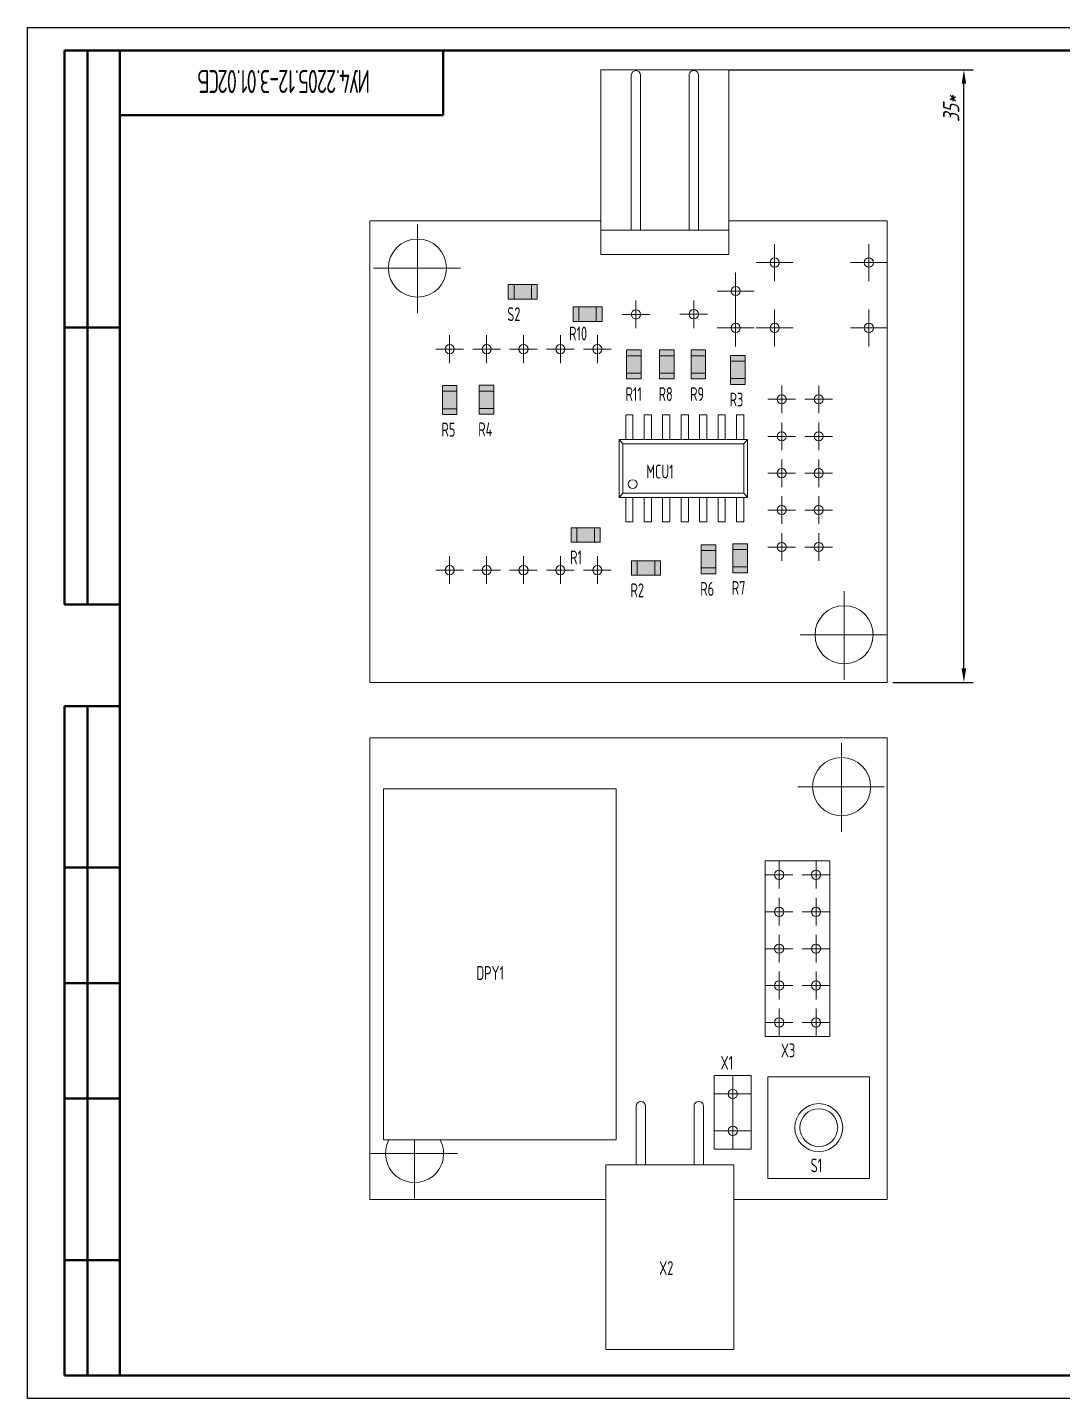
# Model space of a CAD drawing. Extents: x 2016 to 2756, y -1517 to 380.
# Drawn here: x 2172.5 to 2396.7, y -565 to -268 of the extents above; entities that cross this region are included whole.
import ezdxf

# ---------------------------------------------------------------- set-up
doc = ezdxf.new("R2010")
doc.units = 0
doc.header["$MEASUREMENT"] = 0
doc.linetypes.add('K5LT_BASIC', pattern=[0])
doc.layers.get('0').update_dxf_attribs({"color": 10, "linetype": 'CONTINUOUS', "lineweight": 15})
doc.layers.get('DEFPOINTS').update_dxf_attribs({"linetype": 'CONTINUOUS'})
doc.layers.add('KONTUR', color=7, linetype='CONTINUOUS')
doc.layers.add('Основная', color=7, linetype='CONTINUOUS', lineweight=40)
doc.layers.add('основная моя', color=9, linetype='CONTINUOUS', lineweight=15)
doc.styles.add('ЕСКД', font='eskd15.shx', dxfattribs={"width": 0.8, "height": 5})
doc.styles.add('стиль1', font='romans.shx', dxfattribs={"width": 0.75, "oblique": 15, "height": 3.5})
doc.dimstyles.new('ЕСКД', dxfattribs={"dimtxt": 3.5, "dimasz": 3, "dimexe": 2, "dimexo": 0, "dimgap": 1, "dimtad": 3, "dimjust": 1, "dimtoh": 1, "dimtxsty": 'стиль1', "dimcen": 0, "dimazin": 2, "dimtfac": 1, "dimtmove": 1, "dimatfit": 3, "dimfxl": 1, "dimarcsym": 0})

# ---------------------------------------------------------------- blocks, each defined once
blk = doc.blocks.new('*D23')
at = {"layer": 'DEFPOINTS', "color": 0, "lineweight": 0, "transparency": 16777216}
for p in [(2324.44, -277.17), (2359.98, -409.82), (2375.34, -409.82)]:
    blk.add_point(p, dxfattribs=at)
at = {"layer": 'основная моя', "color": 0, "lineweight": -2, "transparency": 16777216}
for p, q in [((2324.44, -277.17), (2377.34, -277.17)), ((2375.34, -406.82), (2375.34, -280.17)), ((2359.98, -409.82), (2377.34, -409.82))]:
    blk.add_line(p, q, dxfattribs=at)
at = {"layer": 'основная моя', "color": 0, "lineweight": 0, "transparency": 16777216}
for points in [[(2374.84, -280.17), (2375.84, -280.17), (2375.34, -277.17)], [(2374.84, -406.82), (2375.84, -406.82), (2375.34, -409.82)]]:
    blk.add_solid(points, dxfattribs=at)
at = {"layer": 'основная моя', "color": 0, "transparency": 16777216, "insert": (2372.59, -285.61), "char_height": 3.5, "attachment_point": 5, "rotation": 90, "style": 'стиль1'}
blk.add_mtext('35*', dxfattribs=at)

msp = doc.modelspace()

# ---------------------------------------------------------------- hatches: boundary and pattern name
at = {"layer": 'основная моя'}
h = msp.add_hatch(color=256, dxfattribs=at)
h.dxf.hatch_style = 1
h.set_gradient(color1=(255, 255, 255), tint=1)
h.paths.add_polyline_path([(2276.67103, -323.64946), (2276.67103, -326.78946), (2282.95103, -326.78946), (2282.95103, -323.64946)])
h = msp.add_hatch(color=256, dxfattribs=at)
h.dxf.hatch_style = 1
h.set_gradient(color1=(255, 255, 255), tint=1)
h.paths.add_polyline_path([(2290.71347, -328.49593), (2290.71347, -331.63593), (2296.99347, -331.63593), (2296.99347, -328.49593)])
h = msp.add_hatch(color=256, dxfattribs=at)
h.dxf.hatch_style = 1
h.set_gradient(color1=(255, 255, 255), tint=1)
h.paths.add_polyline_path([(2305.42173, -337.8184), (2302.28173, -337.8184), (2302.28173, -344.0984), (2305.42173, -344.0984)])
h = msp.add_hatch(color=256, dxfattribs=at)
h.dxf.hatch_style = 1
h.set_gradient(color1=(255, 255, 255), tint=1)
h.paths.add_polyline_path([(2312.59192, -337.8184), (2309.45192, -337.8184), (2309.45192, -344.0984), (2312.59192, -344.0984)])
h = msp.add_hatch(color=256, dxfattribs=at)
h.dxf.hatch_style = 1
h.set_gradient(color1=(255, 255, 255), tint=1)
h.paths.add_polyline_path([(2319.40948, -337.8184), (2316.26948, -337.8184), (2316.26948, -344.0984), (2319.40948, -344.0984)])
h = msp.add_hatch(color=256, dxfattribs=at)
h.dxf.hatch_style = 1
h.set_gradient(color1=(255, 255, 255), tint=1)
h.paths.add_polyline_path([(2327.96904, -339.00231), (2324.82904, -339.00231), (2324.82904, -345.28231), (2327.96904, -345.28231)])
h = msp.add_hatch(color=256, dxfattribs=at)
h.dxf.hatch_style = 1
h.set_gradient(color1=(255, 255, 255), tint=1)
h.paths.add_polyline_path([(2265.5624, -345.52684), (2262.4224, -345.52684), (2262.4224, -351.80684), (2265.5624, -351.80684)])
h = msp.add_hatch(color=256, dxfattribs=at)
h.dxf.hatch_style = 1
h.set_gradient(color1=(255, 255, 255), tint=1)
h.paths.add_polyline_path([(2273.52954, -345.46463), (2270.38954, -345.46463), (2270.38954, -351.74463), (2273.52954, -351.74463)])
h = msp.add_hatch(color=256, dxfattribs=at)
h.dxf.hatch_style = 1
h.set_gradient(color1=(255, 255, 255), tint=1)
h.paths.add_polyline_path([(2290.28791, -376.33804), (2290.28791, -379.47804), (2296.56791, -379.47804), (2296.56791, -376.33804)])
h = msp.add_hatch(color=256, dxfattribs=at)
h.dxf.hatch_style = 1
h.set_gradient(color1=(255, 255, 255), tint=1)
h.paths.add_polyline_path([(2321.60542, -380.02199), (2318.46542, -380.02199), (2318.46542, -386.30199), (2321.60542, -386.30199)])
h = msp.add_hatch(color=256, dxfattribs=at)
h.dxf.hatch_style = 1
h.set_gradient(color1=(255, 255, 255), tint=1)
h.paths.add_polyline_path([(2328.44013, -379.81049), (2325.30013, -379.81049), (2325.30013, -386.09049), (2328.44013, -386.09049)])
h = msp.add_hatch(color=256, dxfattribs=at)
h.dxf.hatch_style = 1
h.set_gradient(color1=(255, 255, 255), tint=1)
h.paths.add_polyline_path([(2303.35798, -383.46891), (2303.35798, -386.60891), (2309.63798, -386.60891), (2309.63798, -383.46891)])

# ---------------------------------------------------------------- linework, layer by layer
for p, q in [((2334.35271, -314.89727), (2334.35271, -322.89727)), ((2354.74755, -314.91142), (2354.74755, -322.91142)), ((2338.35271, -318.89727), (2330.35271, -318.89727)), ((2358.74755, -318.91142), (2350.74755, -318.91142)), ((2325.90726, -321.06147), (2325.90726, -329.06147)), ((2329.90726, -325.06147), (2321.90726, -325.06147)), ((2304.31261, -327.12422), (2304.31261, -333.12422)), ((2316.83881, -327.07999), (2316.83881, -333.07999)), ((2325.91224, -329.04371), (2325.91224, -337.04371)), ((2334.35271, -329.04371), (2334.35271, -337.04371)), ((2354.74755, -329.04371), (2354.74755, -337.04371)), ((2307.31261, -330.12422), (2301.31261, -330.12422)), ((2319.83881, -330.07999), (2313.83881, -330.07999)), ((2263.96757, -334.64886), (2263.96757, -340.64886)), ((2271.9842, -334.64886), (2271.9842, -340.64886)), ((2279.95546, -334.64886), (2279.95546, -340.64886)), ((2287.94389, -334.64886), (2287.94389, -340.64886)), ((2295.96863, -334.64886), (2295.96863, -340.64886)), ((2329.91224, -333.04371), (2321.91224, -333.04371)), ((2338.35271, -333.04371), (2330.35271, -333.04371)), ((2358.74755, -333.04371), (2350.74755, -333.04371)), ((2266.96757, -337.64886), (2260.96757, -337.64886)), ((2274.9842, -337.64886), (2268.9842, -337.64886)), ((2282.95546, -337.64886), (2276.95546, -337.64886)), ((2290.94389, -337.64886), (2284.94389, -337.64886)), ((2298.96863, -337.64886), (2292.96863, -337.64886)), ((2335.88941, -345.51516), (2335.88941, -351.51516)), ((2343.89721, -345.51516), (2343.89721, -351.51516)), ((2332.88941, -348.51516), (2338.88941, -348.51516)), ((2340.89721, -348.51516), (2346.89721, -348.51516)), ((2335.88941, -353.53991), (2335.88941, -359.53991)), ((2343.89721, -353.53991), (2343.89721, -359.53991)), ((2332.88941, -356.53991), (2338.88941, -356.53991)), ((2340.89721, -356.53991), (2346.89721, -356.53991)), ((2335.88941, -361.52833), (2335.88941, -367.52833)), ((2343.89721, -361.52833), (2343.89721, -367.52833)), ((2332.88941, -364.52833), (2338.88941, -364.52833)), ((2340.89721, -364.52833), (2346.89721, -364.52833)), ((2335.88941, -369.49959), (2335.88941, -375.49959)), ((2343.89721, -369.49959), (2343.89721, -375.49959)), ((2332.88941, -372.49959), (2338.88941, -372.49959)), ((2340.89721, -372.49959), (2346.89721, -372.49959)), ((2335.88941, -377.51622), (2335.88941, -383.51622)), ((2343.89721, -377.51622), (2343.89721, -383.51622)), ((2263.96757, -382.51504), (2263.96757, -388.51504)), ((2271.9842, -382.51504), (2271.9842, -388.51504)), ((2279.95546, -382.51504), (2279.95546, -388.51504)), ((2287.94389, -382.51504), (2287.94389, -388.51504)), ((2295.96863, -382.51504), (2295.96863, -388.51504)), ((2332.88941, -380.51622), (2338.88941, -380.51622)), ((2340.89721, -380.51622), (2346.89721, -380.51622)), ((2266.96757, -385.51504), (2260.96757, -385.51504)), ((2274.9842, -385.51504), (2268.9842, -385.51504)), ((2282.95546, -385.51504), (2276.95546, -385.51504)), ((2290.94389, -385.51504), (2284.94389, -385.51504)), ((2298.96863, -385.51504), (2292.96863, -385.51504)), ((2335.31484, -448.50053), (2335.31484, -454.50053)), ((2343.32264, -448.50053), (2343.32264, -454.50053)), ((2332.31484, -451.50053), (2338.31484, -451.50053)), ((2340.32264, -451.50053), (2346.32264, -451.50053)), ((2335.31484, -456.52528), (2335.31484, -462.52528)), ((2343.32264, -456.52528), (2343.32264, -462.52528)), ((2332.31484, -459.52528), (2338.31484, -459.52528)), ((2340.32264, -459.52528), (2346.32264, -459.52528)), ((2335.31484, -464.5137), (2335.31484, -470.5137)), ((2343.32264, -464.5137), (2343.32264, -470.5137)), ((2332.31484, -467.5137), (2338.31484, -467.5137)), ((2340.32264, -467.5137), (2346.32264, -467.5137)), ((2335.31484, -472.48496), (2335.31484, -478.48496)), ((2343.32264, -472.48496), (2343.32264, -478.48496)), ((2332.31484, -475.48496), (2338.31484, -475.48496)), ((2340.32264, -475.48496), (2346.32264, -475.48496)), ((2335.31484, -480.50159), (2335.31484, -486.50159)), ((2343.32264, -480.50159), (2343.32264, -486.50159)), ((2332.31484, -483.50159), (2338.31484, -483.50159)), ((2340.32264, -483.50159), (2346.32264, -483.50159)), ((2325.2783, -494.97062), (2325.2783, -502.97062)), ((2329.2783, -498.97062), (2321.2783, -498.97062)), ((2325.28327, -502.95286), (2325.28327, -510.95286)), ((2329.28327, -506.95286), (2321.28327, -506.95286))]:
    msp.add_line(p, q)
at = {"layer": 'KONTUR'}
for p, q in [((2172.53772, -564.96073), (2172.53772, -267.96073)), ((2172.53772, -267.96073), (2592.53772, -267.96073)), ((2592.53772, -564.96073), (2172.53772, -564.96073))]:
    msp.add_line(p, q, dxfattribs=at)
at = {"layer": 'Основная'}
for p, q in [((2180.53772, -272.96073), (2180.53772, -392.96073)), ((2587.53772, -272.96073), (2180.53772, -272.96073)), ((2185.53772, -392.96073), (2185.53772, -272.96073)), ((2192.53772, -519.96073), (2192.53772, -272.96073)), ((2262.53772, -286.96073), (2262.53772, -272.96073)), ((2262.53772, -286.96073), (2192.53772, -286.96073)), ((2192.53772, -332.96073), (2180.53772, -332.96073)), ((2180.53772, -392.96073), (2192.53772, -392.96073)), ((2180.53772, -559.96073), (2180.53772, -414.96073)), ((2180.53772, -414.96073), (2192.53772, -414.96073)), ((2185.53772, -559.96073), (2185.53772, -414.96073)), ((2192.53772, -449.96073), (2180.53772, -449.96073)), ((2192.53772, -474.96073), (2180.53772, -474.96073)), ((2192.53772, -499.96073), (2180.53772, -499.96073)), ((2192.53772, -559.96073), (2192.53772, -519.96073)), ((2192.53772, -534.96073), (2180.53772, -534.96073)), ((2587.53772, -559.96073), (2180.53772, -559.96073))]:
    msp.add_line(p, q, dxfattribs=at)
at = {"layer": 'основная моя'}
for p, q in [((2303.31261, -311.91124), (2303.31261, -278.32289)), ((2305.31261, -311.91124), (2305.31261, -278.32289)), ((2315.83979, -311.91124), (2315.83979, -278.32289)), ((2317.83881, -311.91124), (2317.83881, -278.27866)), ((2257.00444, -310.6515), (2257.00444, -329.85875)), ((2247.51397, -320.09455), (2266.32565, -320.09455)), ((2277.92703, -326.78946), (2277.92703, -323.64946)), ((2281.69503, -326.78946), (2281.69503, -323.64946)), ((2291.96947, -331.63593), (2291.96947, -328.49593)), ((2295.73747, -331.63593), (2295.73747, -328.49593)), ((2302.28173, -339.0744), (2305.42173, -339.0744)), ((2309.45192, -339.0744), (2312.59192, -339.0744)), ((2316.26948, -339.0744), (2319.40948, -339.0744)), ((2324.82904, -340.25831), (2327.96904, -340.25831)), ((2302.28173, -342.8424), (2305.42173, -342.8424)), ((2309.45192, -342.8424), (2312.59192, -342.8424)), ((2316.26948, -342.8424), (2319.40948, -342.8424)), ((2324.82904, -344.02631), (2327.96904, -344.02631)), ((2262.4224, -346.78284), (2265.5624, -346.78284)), ((2270.38954, -346.72063), (2273.52954, -346.72063)), ((2262.4224, -350.55084), (2265.5624, -350.55084)), ((2270.38954, -350.48863), (2273.52954, -350.48863)), ((2291.54391, -379.47804), (2291.54391, -376.33804)), ((2295.31191, -379.47804), (2295.31191, -376.33804)), ((2318.46542, -381.27799), (2321.60542, -381.27799)), ((2325.30013, -381.06649), (2328.44013, -381.06649)), ((2304.61398, -386.60891), (2304.61398, -383.46891)), ((2308.38198, -386.60891), (2308.38198, -383.46891)), ((2318.46542, -385.04599), (2321.60542, -385.04599)), ((2325.30013, -384.83449), (2328.44013, -384.83449)), ((2349.40394, -390.07185), (2349.40394, -409.2791)), ((2339.91347, -399.5149), (2358.72515, -399.5149)), ((2339.91347, -399.5149), (2358.72515, -399.5149)), ((2348.84654, -422.99162), (2348.84654, -442.19887)), ((2339.35606, -432.43466), (2358.16775, -432.43466)), ((2339.35606, -432.43466), (2358.16775, -432.43466)), ((2304.38754, -514.35282), (2304.38754, -501.61685)), ((2306.38754, -514.35282), (2306.38754, -501.61685)), ((2316.91471, -514.35282), (2316.91471, -501.61685)), ((2318.91373, -514.35282), (2318.91373, -501.57262)), ((2256.37569, -508.907), (2256.37569, -521.64434)), ((2246.88521, -511.88014), (2265.69689, -511.88014)), ((2246.88521, -511.88014), (2265.69689, -511.88014))]:
    msp.add_line(p, q, dxfattribs=at)
at = {"layer": 'основная моя', "color": 5, "linetype": 'K5LT_BASIC'}
for p, q in [((2302.88278, -351.8972), (2302.09538, -351.8972)), ((2302.09538, -357.18852), (2302.09538, -351.8972)), ((2302.88278, -351.8972), (2303.67018, -351.8972)), ((2303.67018, -357.18852), (2303.67018, -351.8972)), ((2306.88277, -351.8972), (2306.09537, -351.8972)), ((2306.09537, -357.18852), (2306.09537, -351.8972)), ((2306.88277, -351.8972), (2307.67017, -351.8972)), ((2307.67017, -357.18852), (2307.67017, -351.8972)), ((2310.88277, -351.8972), (2310.09537, -351.8972)), ((2310.09537, -357.18852), (2310.09537, -351.8972)), ((2310.88277, -351.8972), (2311.67017, -351.8972)), ((2311.67017, -357.18852), (2311.67017, -351.8972)), ((2314.88276, -351.8972), (2314.09536, -351.8972)), ((2314.09536, -357.18852), (2314.09536, -351.8972)), ((2314.25284, -351.8972), (2315.04024, -351.8972)), ((2314.88276, -351.8972), (2315.67016, -351.8972)), ((2315.67016, -357.18852), (2315.67016, -351.8972)), ((2318.88275, -351.8972), (2318.09535, -351.8972)), ((2318.09535, -357.18852), (2318.09535, -351.8972)), ((2318.88275, -351.8972), (2319.67015, -351.8972)), ((2319.67015, -357.18852), (2319.67015, -351.8972)), ((2322.88274, -351.8972), (2322.09534, -351.8972)), ((2322.09534, -357.18852), (2322.09534, -351.8972)), ((2322.88274, -351.8972), (2323.67014, -351.8972)), ((2323.67014, -357.18852), (2323.67014, -351.8972)), ((2326.88273, -351.8972), (2326.09533, -351.8972)), ((2326.09533, -357.18852), (2326.09533, -351.8972)), ((2326.25281, -351.8972), (2327.04021, -351.8972)), ((2326.88273, -351.8972), (2327.67013, -351.8972)), ((2327.67013, -357.18852), (2327.67013, -351.8972)), ((2328.44179, -357.18852), (2300.69381, -357.18852)), ((2300.69381, -357.18852), (2300.69381, -369.78692)), ((2300.69381, -357.18852), (2301.48121, -358.1334)), ((2301.48121, -358.1334), (2301.48121, -368.84204)), ((2301.48121, -358.1334), (2327.65439, -358.1334)), ((2327.65439, -358.1334), (2328.44179, -357.18852)), ((2327.65439, -368.84204), (2327.65439, -358.1334)), ((2328.44179, -369.78692), (2328.44179, -357.18852)), ((2300.69381, -369.78692), (2301.48121, -368.84204)), ((2300.69381, -369.78692), (2328.44179, -369.78692)), ((2301.48121, -368.84204), (2327.65439, -368.84204)), ((2302.09538, -369.78692), (2302.09538, -375.07825)), ((2303.67018, -369.78692), (2303.67018, -375.07825)), ((2306.09537, -369.78692), (2306.09537, -375.07825)), ((2307.67017, -369.78692), (2307.67017, -375.07825)), ((2310.09537, -369.78692), (2310.09537, -375.07825)), ((2311.67017, -369.78692), (2311.67017, -375.07825)), ((2314.09536, -369.78692), (2314.09536, -375.07825)), ((2315.67016, -369.78692), (2315.67016, -375.07825)), ((2318.09535, -369.78692), (2318.09535, -375.07825)), ((2319.67015, -369.78692), (2319.67015, -375.07825)), ((2322.09534, -369.78692), (2322.09534, -375.07825)), ((2323.67014, -369.78692), (2323.67014, -375.07825)), ((2326.09533, -369.78692), (2326.09533, -375.07825)), ((2327.65439, -368.84204), (2328.44179, -369.78692)), ((2327.67013, -369.78692), (2327.67013, -375.07825)), ((2302.88278, -375.07825), (2302.09538, -375.07825)), ((2302.88278, -375.07825), (2303.67018, -375.07825)), ((2306.88277, -375.07825), (2306.09537, -375.07825)), ((2306.88277, -375.07825), (2307.67017, -375.07825)), ((2310.88277, -375.07825), (2310.09537, -375.07825)), ((2310.88277, -375.07825), (2311.67017, -375.07825)), ((2314.88276, -375.07825), (2314.09536, -375.07825)), ((2314.25284, -375.07825), (2315.04024, -375.07825)), ((2314.88276, -375.07825), (2315.67016, -375.07825)), ((2318.88275, -375.07825), (2318.09535, -375.07825)), ((2318.88275, -375.07825), (2319.67015, -375.07825)), ((2322.88274, -375.07825), (2322.09534, -375.07825)), ((2322.88274, -375.07825), (2323.67014, -375.07825)), ((2326.88273, -375.07825), (2326.09533, -375.07825)), ((2326.25281, -375.07825), (2327.04021, -375.07825)), ((2326.88273, -375.07825), (2327.67013, -375.07825))]:
    msp.add_line(p, q, dxfattribs=at)
at = {"layer": 'основная моя'}
for points in [[(2296.71444, -317.16901), (2324.43698, -317.16901), (2324.43698, -277.16901), (2296.71444, -277.16901)], [(2296.71444, -317.16901), (2324.43698, -317.16901), (2324.43698, -311.91124), (2296.71444, -311.91124)], [(2296.71444, -317.16901), (2324.43698, -317.16901), (2324.43698, -317.16901), (2296.71444, -317.16901)], [(2282.95103, -326.78946), (2282.95103, -323.64946), (2276.67103, -323.64946), (2276.67103, -326.78946)], [(2296.99347, -331.63593), (2296.99347, -328.49593), (2290.71347, -328.49593), (2290.71347, -331.63593)], [(2302.28173, -344.0984), (2305.42173, -344.0984), (2305.42173, -337.8184), (2302.28173, -337.8184)], [(2309.45192, -344.0984), (2312.59192, -344.0984), (2312.59192, -337.8184), (2309.45192, -337.8184)], [(2316.26948, -344.0984), (2319.40948, -344.0984), (2319.40948, -337.8184), (2316.26948, -337.8184)], [(2324.82904, -345.28231), (2327.96904, -345.28231), (2327.96904, -339.00231), (2324.82904, -339.00231)], [(2262.4224, -351.80684), (2265.5624, -351.80684), (2265.5624, -345.52684), (2262.4224, -345.52684)], [(2270.38954, -351.74463), (2273.52954, -351.74463), (2273.52954, -345.46463), (2270.38954, -345.46463)], [(2296.56791, -379.47804), (2296.56791, -376.33804), (2290.28791, -376.33804), (2290.28791, -379.47804)], [(2318.46542, -386.30199), (2321.60542, -386.30199), (2321.60542, -380.02199), (2318.46542, -380.02199)], [(2325.30013, -386.09049), (2328.44013, -386.09049), (2328.44013, -379.81049), (2325.30013, -379.81049)], [(2309.63798, -386.60891), (2309.63798, -383.46891), (2303.35798, -383.46891), (2303.35798, -386.60891)], [(2249.63168, -508.907), (2300.03168, -508.907), (2300.03168, -432.907), (2249.63168, -432.907)], [(2332.31484, -448.50053), (2346.32264, -448.50053), (2346.32264, -486.50159), (2332.31484, -486.50159)], [(2321.2783, -494.97062), (2329.28327, -494.97062), (2329.28327, -510.95286), (2321.2783, -510.95286)], [(2332.91044, -517.27129), (2354.91044, -517.27129), (2354.91044, -495.27129), (2332.91044, -495.27129)], [(2297.78936, -514.35282), (2325.51191, -514.35282), (2325.51191, -554.35282), (2297.78936, -554.35282)], [(2297.78936, -514.35282), (2325.51191, -514.35282), (2325.51191, -514.35282), (2297.78936, -514.35282)]]:
    msp.add_lwpolyline(points, close=True, dxfattribs=at)
for points in [[(2296.71444, -309.82304), (2246.70403, -309.82304), (2246.70403, -409.82304), (2358.70403, -409.82304), (2358.70403, -309.82304), (2324.43698, -309.82304)], [(2325.51191, -521.85282), (2358.70403, -521.85282), (2358.70403, -421.85282), (2246.70403, -421.85282), (2246.70403, -521.85282), (2297.78936, -521.85282)]]:
    msp.add_lwpolyline(points, dxfattribs=at)
for centre, radius in [((2257.00444, -320.09455), 6.30162), ((2334.35271, -318.89727), 1), ((2354.74755, -318.89727), 1), ((2325.90726, -325.06147), 1), ((2304.31261, -330.12422), 1), ((2316.83881, -330.07999), 1), ((2325.91224, -333.04371), 1), ((2334.35271, -333.04371), 1), ((2354.74755, -333.04371), 1), ((2263.96757, -337.64886), 1), ((2271.9842, -337.64886), 1), ((2279.95546, -337.64886), 1), ((2287.94389, -337.64886), 1), ((2295.96863, -337.64886), 1), ((2335.88941, -348.51516), 1), ((2343.89721, -348.51516), 1), ((2335.88941, -356.53991), 1), ((2343.89721, -356.53991), 1), ((2335.88941, -364.52833), 1), ((2343.89721, -364.52833), 1), ((2303.59953, -366.88983), 0.96927), ((2335.88941, -372.49959), 1), ((2343.89721, -372.49959), 1), ((2335.88941, -380.51622), 1), ((2343.89721, -380.51622), 1), ((2263.96757, -385.51504), 1), ((2271.9842, -385.51504), 1), ((2279.95546, -385.51504), 1), ((2287.94389, -385.51504), 1), ((2295.96863, -385.51504), 1), ((2349.40394, -399.5149), 6.30162), ((2348.84654, -432.43466), 6.30162), ((2335.31484, -451.50053), 1), ((2343.32264, -451.50053), 1), ((2335.31484, -459.52528), 1), ((2343.32264, -459.52528), 1), ((2335.31484, -467.5137), 1), ((2343.32264, -467.5137), 1), ((2335.31484, -475.48496), 1), ((2343.32264, -475.48496), 1), ((2335.31484, -483.50159), 1), ((2343.32264, -483.50159), 1), ((2325.2783, -498.97062), 1), ((2343.91044, -506.27129), 5.19102), ((2343.91044, -506.27129), 4.09719), ((2325.28327, -506.95286), 1)]:
    msp.add_circle(centre, radius, dxfattribs=at)
for centre, radius, start, end in [((2304.31261, -278.32289), 1, 0, 180), ((2316.83881, -278.27866), 1, 0, 182.5350033), ((2305.38754, -501.61685), 1, 0, 180), ((2317.91373, -501.57262), 1, 0, 182.5350033), ((2256.37569, -511.88014), 6.30162, 151.8484946, 28.1515054)]:
    msp.add_arc(centre, radius, start, end, dxfattribs=at)

# ---------------------------------------------------------------- texts
at = {"layer": 'основная моя', "insert": (2228.18901, -279.67746), "char_height": 5, "attachment_point": 5, "rotation": 180, "style": 'ЕСКД'}
msp.add_mtext_dynamic_manual_height_columns('\\pt0,10,50;{\\T0.9;ИУ4.2205.12-3.01.02СБ}', width=63.1351135, gutter_width=20, heights=[13.50132], dxfattribs=at)
at = {"layer": 'основная моя', "char_height": 3, "attachment_point": 1, "style": 'ЕСКД'}
for s, insert in [('S2', (2276.45041, -328.56827)), ('R10', (2289.84448, -332.76638)), ('R11', (2302.0611, -345.87721)), ('R8', (2309.2313, -345.87721)), ('R9', (2316.04886, -345.87721)), ('R3', (2324.60842, -347.06112)), ('R5', (2262.20178, -353.58565)), ('R4', (2270.16892, -353.52344)), ('MCU1', (2306.56068, -362.66987)), ('R1', (2290.06728, -381.25685)), ('R2', (2303.13735, -388.38772)), ('R6', (2318.2448, -388.0808)), ('R7', (2325.07951, -387.8693)), ('DPY1', (2269.78226, -471.26768)), ('X3', (2335.71559, -488.03952)), ('X1', (2322.64711, -490.73467)), ('S1', (2342.14862, -512.95125)), ('X2', (2309.34914, -535.18142))]:
    msp.add_mtext_dynamic_manual_height_columns(s, width=6.2160853, gutter_width=20, heights=[0], dxfattribs=dict(at, insert=insert))

# ---------------------------------------------------------------- dimensions: what is measured, and where the dimension line sits
at = {"layer": 'основная моя'}
dim = msp.add_linear_dim(base=(2375.33887, -409.82304), p1=(2324.43698, -277.16901), p2=(2359.98152, -409.82304), angle=90, text='35*', dimstyle='ЕСКД', dxfattribs=at)
dim.commit()
dim.dimension.update_dxf_attribs({"geometry": '*D23', "text_midpoint": (2372.58887, -285.60662)})

doc.saveas('drawing.dxf')
